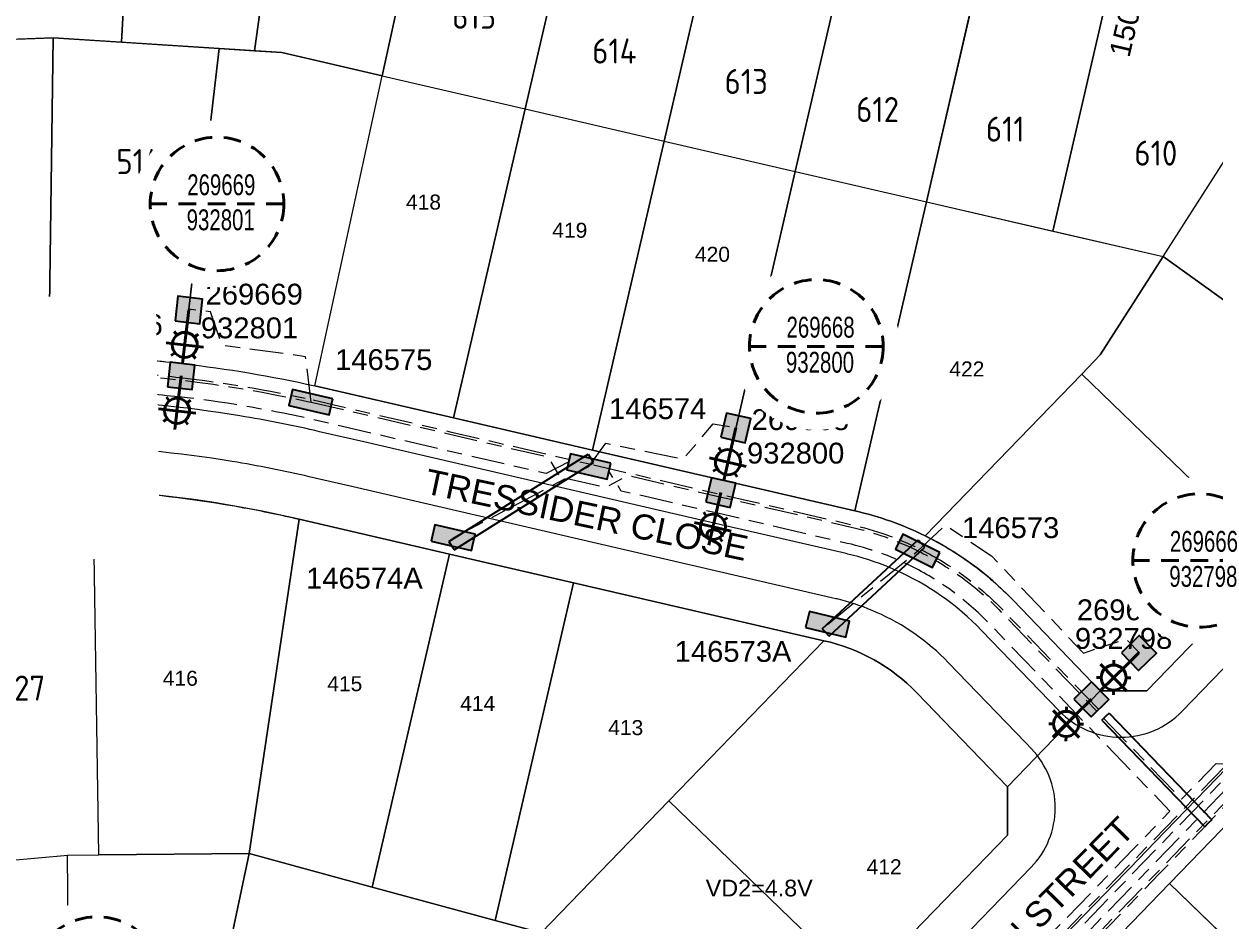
# Model space of a CAD drawing. Header units: metres. Extents: x 286940 to 288014, y 6148948 to 6150082.
# Drawn here: x 287257.1 to 287399.8, y 6149543.3 to 6149650.8 of the extents above; entities that cross this region are included whole.
import ezdxf
from ezdxf.enums import TextEntityAlignment as Align

# ---------------------------------------------------------------- set-up
doc = ezdxf.new("R2010")
doc.units = ezdxf.units.M
for name, pattern in [('Cable Exist UG', [8.2, 4, -1.2, 1.8, -1.2]), ('Dash', [5, 3, -2]), ('IE Trench LV', [6.5, 5, -1.5])]:
    doc.linetypes.add(name, pattern=pattern)
doc.layers.get('0').update_dxf_attribs({"color": 6})
for name, color, linetype, lineweight in [('_User Kerbs', 2, 'Continuous', 5), ('_User Stage 5 Trench', 255, 'Continuous', 5), ('Cadastre Roads_SP_NEW', 251, 'Continuous', 5)]:
    doc.layers.add(name, color=color, linetype=linetype, lineweight=lineweight)
for name, color, linetype in [('_User Miscellaneous10', 7, 'Continuous'), ('_User Miscellaneous12', 7, 'Continuous'), ('_User Stage 5 HV', 7, 'Continuous'), ('_User Stage 5 Lots', 7, 'Continuous'), ('_User Stage 6 Lots', 7, 'Continuous'), ('_User Stage 6 LV', 7, 'Continuous'), ('Equip_LV_EXT', 7, 'Continuous'), ('Equip_SP_SL_EXT', 7, 'Continuous'), ('Notes', 7, 'Continuous'), ('Notes_HV_MISC', 7, 'Continuous'), ('Notes_LV_MISC', 7, 'Continuous'), ('Notes_SL_MISC', 7, 'Continuous'), ('SupportsUG_SP_LV_SL_EXT', 7, 'Continuous'), ('UG_Details_SP_MISC', 7, 'Continuous')]:
    doc.layers.add(name, color=color, linetype=linetype)
doc.styles.add('COLUMN_LABEL', font='arial.ttf')
doc.styles.add('iecARIAL', font='arial.ttf', dxfattribs={"height": 2})
doc.styles.add('LotNum', font='isocp.shx', dxfattribs={"height": 1.8})
doc.styles.add('POLE_LABEL', font='arial.ttf')
doc.styles.add('RoadName', font='arial.ttf', dxfattribs={"height": 2.5})
doc.styles.get("Standard").update_dxf_attribs({"font": 'arial.ttf'})
doc.linetypes.add('Cable New UG', pattern='A,7,-0.25,["x",Standard,S=2,R=0,X=0.2,Y=-0.8],-2.1', length=9.35)

# ---------------------------------------------------------------- blocks, each defined once
blk = doc.blocks.new('*U14')
blk.add_hatch(color=256).paths.add_polyline_path([(-2.475, 3), (-2.475, 1.02), (2.475, 1.02), (2.475, 3)])
blk.add_lwpolyline([(-2.475, 1.02), (2.475, 1.02), (2.475, 3), (-2.475, 3)], close=True)
at = {"style": 'iecARIAL', "flags": 8}
blk.add_attdef('ASSET_NUM', (1.5, 3.5), '', height=2.5, dxfattribs=at)
for tag, p, flags in [('OWNED_BY', (0, -0.2), 9), ('STATE', (0, -0.4), 9), ('SUPPORT_TYPE', (0, -0.6), 9), ('USAGE', (0, -0.8), 9), ('LEGEND', (0, -1), 9), ('LOCATION', (0, -1.2), 9), ('NOTES', (0, -1.4), 9), ('PARENT', (0, -1.6), 9), ('STREETNAME', (0, -1.8), 9), ('SUBURB', (0, -2), 1)]:
    blk.add_attdef(tag, p, '', height=0.2, dxfattribs=dict(flags=flags))
blk = doc.blocks.new('COLUMN_EXT')
blk.add_hatch(color=256).paths.add_polyline_path([(-1.49, 1.48), (-1.49, -1.49), (1.48, -1.49), (1.48, 1.48)])
blk.add_lwpolyline([(-1.49, -1.49), (1.48, -1.49), (1.48, 1.48), (-1.49, 1.48)], close=True)
for tag, height, style, flags, p in [('ASSET_NUM', 2.5, 'COLUMN_LABEL', 8, (2, 2)), ('STRUCTURE_PLANT_NUMBER', 0.2, 'POLE_LABEL', 9, (1.81, 0.03)), ('STREET_CODE', 0.2, 'COLUMN_LABEL', 9, (1.81, -0.2))]:
    blk.add_attdef(tag, text='', height=height, dxfattribs=dict(style=style, flags=flags)).set_placement(p, align=Align.MIDDLE_LEFT)
at = {"flags": 9}
for tag, p in [('COLUMN_TYPE', (1.81, -0.4)), ('OWNED_BY', (1.81, -0.6)), ('STATE', (1.81, -0.8)), ('USAGE', (1.81, -1)), ('LEGEND', (1.81, -1.2)), ('LOCATION', (1.81, -1.4)), ('STREETNAME', (1.81, -1.6)), ('SUBURB', (1.81, -1.8)), ('NOTES', (1.81, -2))]:
    blk.add_attdef(tag, text='', height=0.2, dxfattribs=at).set_placement(p, align=Align.MIDDLE_LEFT)
at = {"flags": 1}
blk.add_attdef('Z', (1.81, -2.35), '', height=0.2, dxfattribs=at)
blk = doc.blocks.new('SL_LANTERN_EXT')
at = {"lineweight": 40}
for p, q in [((0, 1.97), (0, 6.47)), ((-1.46, 5.68), (-1.06, 5.28)), ((1.46, 5.68), (1.06, 5.28)), ((-2.25, 4.22), (2.25, 4.22)), ((-1.46, 2.76), (-1.06, 3.16)), ((1.46, 2.76), (1.06, 3.16)), ((0, 0), (0, 2.72))]:
    blk.add_line(p, q, dxfattribs=at)
blk.add_circle((0, 4.22), 1.5, dxfattribs=at)
at = {"style": 'iecARIAL', "flags": 8}
blk.add_attdef('ASSET_NUM', (1.5, 1.5), '', height=2.5, dxfattribs=at)
for tag, p, height, flags in [('CONSTRUCTED_VOLTAGE', (0.98, -0.65), 0.2, 9), ('CONTROL_TYPE', (0.98, -0.85), 0.2, 9), ('LANTERN_PURPOSE', (0.98, -1.05), 0.2, 9), ('LANTERN_TYPE', (0.98, -1.25), 0.2, 9), ('NO_PHASES', (0.98, -1.45), 0.2, 9), ('LNUMBER', (2.18, -3.25), 2.5, 8), ('OPERATING_VOLTAGE', (0.98, -1.65), 0.2, 9), ('ORIENTATION', (0.98, -1.85), 0.2, 9), ('OWNED_BY', (0.98, -2.05), 0.2, 9), ('STATE', (0.98, -2.25), 0.2, 9), ('USAGE', (0.98, -2.45), 0.2, 9), ('CEXIST', (0.98, -2.65), 0.2, 9), ('CNEW', (0.98, -2.85), 0.2, 9), ('CNUMBER', (0.98, -3.05), 0.2, 9), ('CREMOVE', (0.98, -3.25), 0.2, 9), ('CREPLACE', (0.98, -3.45), 0.2, 9), ('LKINGHEIGHT', (0.98, -3.65), 0.2, 9), ('LBRACKET', (0.98, -3.85), 0.2, 9), ('LBRACKETVOCAB', (0.98, -4.05), 0.2, 9), ('LCATEGORY', (0.98, -4.25), 0.2, 9), ('LCHARGE1', (0.98, -4.45), 0.2, 9), ('LCHARGE1PERCENT', (0.98, -4.65), 0.2, 9), ('LCHARGE2', (0.98, -4.85), 0.2, 9), ('LCHARGE2PERCENT', (0.98, -5.05), 0.2, 9), ('LCHARGE3', (0.98, -5.25), 0.2, 9), ('LCHARGE3PERCENT', (0.98, -5.45), 0.2, 9), ('LEXIST', (0.98, -5.65), 0.2, 9), ('LLAMP', (0.98, -5.85), 0.2, 9), ('LLAMPVOCAB', (0.98, -6.05), 0.2, 9), ('LMAST', (0.98, -6.25), 0.2, 9), ('LMASTVOCAB', (0.98, -6.45), 0.2, 9), ('LNEW', (0.98, -6.65), 0.2, 9), ('LANTNUMBER', (0.98, -6.85), 0.2, 9), ('LOUTREACH', (0.98, -7.25), 0.2, 9), ('LOUTREACHVOCAB', (0.98, -7.45), 0.2, 9), ('LRATECODE', (0.98, -7.65), 0.2, 9), ('LREMOVE', (0.98, -7.85), 0.2, 9), ('LREPLACE', (0.98, -8.05), 0.2, 9), ('LTYPE', (0.98, -8.25), 0.2, 9), ('LTYPEVOCAB', (0.98, -8.45), 0.2, 9), ('LEGEND', (0.98, -8.65), 0.2, 9), ('STREETNAME', (0.98, -9.25), 0.2, 9), ('SUBURB', (0.98, -9.45), 0.2, 1), ('LOCATION', (0.98, -8.85), 0.2, 9), ('NOTES', (0.98, -9.05), 0.2, 9)]:
    blk.add_attdef(tag, p, '', height=height, dxfattribs=dict(flags=flags))
blk = doc.blocks.new('SLANTERN_NUM_EXT')
blk.add_wipeout([(-0.31, 10), (-0.94, 9.96), (-1.57, 9.88), (-2.18, 9.76), (-2.79, 9.61), (-3.39, 9.41), (-3.97, 9.18), (-4.54, 8.91), (-5.09, 8.61), (-5.62, 8.27), (-6.13, 7.91), (-6.62, 7.5), (-7.07, 7.07), (-7.5, 6.62), (-7.91, 6.13), (-8.27, 5.62), (-8.61, 5.09), (-8.91, 4.54), (-9.18, 3.97), (-9.41, 3.39), (-9.61, 2.79), (-9.76, 2.18), (-9.88, 1.57), (-9.96, 0.94), (-10, 0.31), (-10, -0.31), (-9.96, -0.94), (-9.88, -1.57), (-9.76, -2.18), (-9.61, -2.79), (-9.41, -3.39), (-9.18, -3.97), (-8.91, -4.54), (-8.61, -5.09), (-8.27, -5.62), (-7.91, -6.13), (-7.5, -6.62), (-7.07, -7.07), (-6.62, -7.5), (-6.13, -7.91), (-5.62, -8.27), (-5.09, -8.61), (-4.54, -8.91), (-3.97, -9.18), (-3.39, -9.41), (-2.79, -9.61), (-2.18, -9.76), (-1.57, -9.88), (-0.94, -9.96), (-0.31, -10), (0.31, -10), (0.94, -9.96), (1.57, -9.88), (2.18, -9.76), (2.79, -9.61), (3.39, -9.41), (3.97, -9.18), (4.54, -8.91), (5.09, -8.61), (5.62, -8.27), (6.13, -7.91), (6.62, -7.5), (7.07, -7.07), (7.5, -6.62), (7.91, -6.13), (8.27, -5.62), (8.61, -5.09), (8.91, -4.54), (9.18, -3.97), (9.41, -3.39), (9.61, -2.79), (9.76, -2.18), (9.88, -1.57), (9.96, -0.94), (10, -0.31), (10, 0.31), (9.96, 0.94), (9.88, 1.57), (9.76, 2.18), (9.61, 2.79), (9.41, 3.39), (9.18, 3.97), (8.91, 4.54), (8.61, 5.09), (8.27, 5.62), (7.91, 6.13), (7.5, 6.62), (7.07, 7.07), (6.62, 7.5), (6.13, 7.91), (5.62, 8.27), (5.09, 8.61), (4.54, 8.91), (3.97, 9.18), (3.39, 9.41), (2.79, 9.61), (2.18, 9.76), (1.57, 9.88), (0.94, 9.96), (0.31, 10)])
at = {"linetype": 'Dash', "lineweight": 40, "ltscale": 0.7}
blk.add_line((8, 0), (-8, 0), dxfattribs=at)
blk.add_circle((0, 0), 8, dxfattribs=at)
at = {"lineweight": 40, "width": 0.7}
for tag, p in [('SNUMBER', (0.51, 1.05)), ('CNUMBER', (0.44, -3.15))]:
    blk.add_attdef(tag, text='', height=2.5, dxfattribs=at).set_placement(p, align=Align.CENTER)
at = {"lineweight": 40, "flags": 1}
blk.add_attdef('Z', (0, 0), '', height=0.2, dxfattribs=at)

msp = doc.modelspace()

# ---------------------------------------------------------------- linework, layer by layer
at = {"layer": '_User Kerbs', "color": 251, "linetype": 'Continuous', "elevation": 22.7919}
msp.add_lwpolyline([(287395.80788, 6149568.48433), (287404.22909, 6149577.19207), (287414.65681, 6149587.97458), (287418.50812, 6149591.95693), (287420.63212, 6149594.1532, 0.001618183), (287421.1601, 6149594.70269, 0.011506655), (287424.81013, 6149598.70668, 0.030747389), (287433.61871, 6149610.18146, 0.030747389), (287440.95351, 6149622.64993, 0.030747389), (287446.70379, 6149635.92381, 0.015832791), (287449.01787, 6149643.00963)], format="xyb", dxfattribs=at)
at = {"layer": '_User Kerbs', "color": 251, "linetype": 'Continuous'}
msp.add_lwpolyline([(287314.32596, 6149471.94547), (287316.51846, 6149474.21257), (287326.94618, 6149484.99509), (287337.3739, 6149495.7776), (287347.80162, 6149506.56012), (287358.22934, 6149517.34264), (287368.65706, 6149528.12515), (287379.08478, 6149538.90767), (287389.05368, 6149549.21575), (287389.5125, 6149549.69018), (287392.54557, 6149552.82646), (287399.94022, 6149560.4727), (287410.36794, 6149571.25522), (287416.88037, 6149577.98923)], dxfattribs=at)
for points in [[(287381.08582, 6149568.49991, 0.100735034), (287384.44583, 6149566.18427, 0.100735034), (287388.44366, 6149565.36621, 0.100735034), (287392.44319, 6149566.1759, 0.100735034), (287395.80804, 6149568.4845)], [(287377.72191, 6149549.78299, 0.096248754), (287379.84992, 6149553.05406, 0.096248754), (287380.59822, 6149556.88399, 0.096248754), (287379.85794, 6149560.71548, 0.096248754), (287377.73678, 6149563.99099)]]:
    msp.add_lwpolyline(points, format="xyb", dxfattribs=at)
at = {"layer": '_User Kerbs', "color": 251, "linetype": 'Continuous', "elevation": 22.7919}
msp.add_lwpolyline([(287311.82159, 6149481.64046), (287320.80733, 6149490.93193), (287331.23505, 6149501.71445), (287341.66277, 6149512.49697), (287352.09049, 6149523.27948), (287362.51821, 6149534.062), (287372.94593, 6149544.84452), (287377.7223, 6149549.7834)], dxfattribs=at)
at = {"layer": '_User Miscellaneous10'}
for p, q in [((287259.52721, 6149609.93743), (287260.08863, 6149610.1491)), ((287264.85824, 6149595.79769), (287259.52721, 6149609.93743)), ((287260.65005, 6149610.36077), (287260.08863, 6149610.1491)), ((287265.98108, 6149596.22103), (287260.65005, 6149610.36077)), ((287307.97024, 6149588.81569), (287324.6538, 6149599.28)), ((287308.60786, 6149587.7991), (287325.29142, 6149598.26341)), ((287324.6538, 6149599.28), (287324.97261, 6149598.77171)), ((287325.29142, 6149598.26341), (287324.97261, 6149598.77171)), ((287264.85824, 6149595.79769), (287265.41966, 6149596.00936)), ((287265.98108, 6149596.22103), (287265.41966, 6149596.00936)), ((287307.97024, 6149588.81569), (287308.28905, 6149588.3074)), ((287308.60786, 6149587.7991), (287308.28905, 6149588.3074)), ((287352.70449, 6149578.35845), (287364.16715, 6149589.01777)), ((287353.52167, 6149577.47968), (287364.98433, 6149588.139)), ((287364.16715, 6149589.01777), (287364.57574, 6149588.57839)), ((287364.98433, 6149588.139), (287364.57574, 6149588.57839)), ((287352.70449, 6149578.35845), (287353.11308, 6149577.91907)), ((287353.52167, 6149577.47968), (287353.11308, 6149577.91907)), ((287387.05387, 6149568.25637), (287386.6217, 6149567.84017)), ((287387.05387, 6149568.25637), (287399.35763, 6149555.48058)), ((287386.18952, 6149567.42396), (287386.6217, 6149567.84017)), ((287386.18952, 6149567.42396), (287398.49329, 6149554.64817)), ((287398.49329, 6149554.64817), (287398.92546, 6149555.06437)), ((287399.35763, 6149555.48058), (287398.92546, 6149555.06437))]:
    msp.add_line(p, q, dxfattribs=at)
at = {"layer": '_User Miscellaneous12', "lineweight": 0}
for points in [[(287308.53463, 6149603.62811), (287291.92371, 6149607.47028), (287300.01748, 6149644.60889), (287317.11347, 6149640.64707), (287308.53463, 6149603.62811)], [(287325.2029, 6149599.76537), (287308.53463, 6149603.62811), (287317.11347, 6149640.64707), (287333.78174, 6149636.78433), (287325.2029, 6149599.76537)], [(287340.89699, 6149596.12839), (287325.2029, 6149599.76537), (287333.78174, 6149636.78433), (287349.47583, 6149633.14735), (287340.89699, 6149596.12839)], [(287356.59108, 6149592.49141), (287340.89699, 6149596.12839), (287349.47583, 6149633.14735), (287365.16993, 6149629.51037), (287356.59108, 6149592.49141)], [(287290.05125, 6149591.48711), (287308.05877, 6149587.31373), (287298.81247, 6149547.41728), (287284.08066, 6149551.42344)], [(287308.05877, 6149587.31373), (287322.91502, 6149583.87068), (287313.53857, 6149543.41267), (287298.81247, 6149547.41728)], [(287322.91502, 6149583.87068), (287352.87597, 6149576.92701), (287334.31646, 6149557.73574), (287319.02253, 6149541.92133), (287313.53857, 6149543.41267)], [(287406.72972, 6149560.68876), (287431.89576, 6149536.36486), (287419.44518, 6149523.49028), (287394.28597, 6149547.82162)], [(287394.28597, 6149547.82162), (287419.45201, 6149523.49772), (287407.00143, 6149510.62314), (287381.84223, 6149534.95449)]]:
    msp.add_lwpolyline(points, close=True, dxfattribs=at)
for points in [[(287403.02229, 6149637.81683), (287434.2123, 6149619.98924, -0.047344877), (287421.91244, 6149602.5358), (287393.51472, 6149622.9417)], [(287383.77275, 6149608.87424), (287406.77505, 6149586.62834), (287391.57536, 6149570.9116), (287385.99276, 6149570.94394), (287375.54244, 6149581.7952, 0.086366957), (287365.02806, 6149589.4922)], [(287352.87597, 6149576.92701, -0.147875604), (287364.01804, 6149570.6967), (287374.8894, 6149559.40826), (287374.88338, 6149553.65177), (287357.31916, 6149535.48994), (287334.31646, 6149557.73574)], [(287283.31746, 6149505.00141, 0.070976248), (287275.69468, 6149511.69738), (287284.08066, 6149551.42344), (287298.81247, 6149547.41728), (287313.53857, 6149543.41267), (287319.02247, 6149541.92138)]]:
    msp.add_lwpolyline(points, format="xyb", close=True, dxfattribs=at)
for points in [[(287365.16993, 6149629.51037), (287393.51472, 6149622.9417), (287385.98718, 6149611.16445), (287383.77275, 6149608.87424), (287365.02806, 6149589.4922, 0.059098693), (287356.59233, 6149592.49106), (287365.16993, 6149629.51037)], [(287393.51472, 6149622.9417), (287421.91244, 6149602.5358, -0.020236483), (287412.11446, 6149592.14685), (287406.77504, 6149586.62834), (287383.77275, 6149608.87424), (287385.98718, 6149611.16445), (287393.51472, 6149622.9417)], [(287284.08066, 6149551.42344), (287266.08098, 6149551.26273), (287265.4, 6149594.98955, -0.032339874), (287283.43522, 6149592.86819, -0.006012511), (287286.75154, 6149592.21743, -0.006012511), (287290.05125, 6149591.48711), (287284.08066, 6149551.42344)], [(287262.64539, 6149516.73767), (287262.33742, 6149551.2293), (287266.08098, 6149551.26273), (287284.08066, 6149551.42344), (287275.69468, 6149511.69738, 0.103971266), (287262.64539, 6149516.73767, -12.364715543)]]:
    msp.add_lwpolyline(points, format="xyb", dxfattribs=at)
msp.add_lwpolyline([(287334.31646, 6149557.73574), (287357.31916, 6149535.48994), (287342.02518, 6149519.67558), (287319.02247, 6149541.92138), (287334.31646, 6149557.73574)], dxfattribs=at)
at = {"layer": '_User Stage 5 HV', "linetype": 'Cable Exist UG', "lineweight": 0, "flags": 128}
for points in [[(287448.04588, 6149618.2217, -0.013774746), (287444.69086, 6149612.14556, -0.016024107), (287440.37338, 6149605.32132, -0.028286226), (287434.45766, 6149597.45892), (287418.28458, 6149579.86995), (287403.13404, 6149564.16311), (287390.6918, 6149551.29753), (287378.24805, 6149538.43039), (287365.80431, 6149525.56326), (287363.02358, 6149522.68792), (287350.32957, 6149509.562), (287337.63277, 6149496.43357), (287324.9415, 6149483.31012), (287312.54959, 6149470.49699), (287311.73389, 6149460.77026, 0.000009982), (287330.68671, 6149433.14651), (287333.27568, 6149429.3731, 0.03779774), (287365.65664, 6149389.41029), (287370.63275, 6149383.79011), (287370.63275, 6149383.79011)], [(287449.83493, 6149612.78596), (287447.66078, 6149613.2963, -0.004880066), (287446.4144, 6149611.13096, -0.016009173), (287442.03269, 6149604.20474, -0.028383068), (287435.95808, 6149596.13587), (287419.74064, 6149578.49865), (287404.57261, 6149562.77368), (287392.12947, 6149549.90717), (287379.68572, 6149537.04003), (287367.24198, 6149524.17289), (287364.46125, 6149521.29756), (287351.76724, 6149508.17164), (287339.07042, 6149495.04319), (287326.37919, 6149481.91978), (287314.48299, 6149469.61921), (287313.78649, 6149461.31372, 0.000009769), (287332.33584, 6149434.27804), (287334.92252, 6149430.50796, 0.03781824), (287367.13291, 6149390.75997), (287375.5767, 6149381.22329), (287382.98137, 6149389.95007)]]:
    msp.add_lwpolyline(points, format="xyb", dxfattribs=at)
at = {"layer": '_User Stage 5 Lots', "lineweight": 0}
msp.add_lwpolyline([(287260.60077, 6149649.16573), (287240.68261, 6149648.40709), (287244.07247, 6149610.55859, -0.025633544), (287260.09971, 6149611.16904), (287260.60077, 6149649.16573)], format="xyb", dxfattribs=at)
at = {"layer": '_User Stage 5 Trench', "linetype": 'IE Trench LV', "flags": 128}
msp.add_lwpolyline([(287228.58908, 6149606.65661, -0.012690161), (287236.34155, 6149607.95523, -0.012818896), (287244.2241, 6149608.86537, -0.012810457), (287252.14298, 6149609.37046, -0.012818878), (287260.07728, 6149609.46919, -0.000576635), (287260.43448, 6149609.46406, -0.000576635)], format="xyb", dxfattribs=at)
at = {"layer": '_User Stage 6 Lots', "lineweight": 0}
for points in [[(287251.78588, 6149687.09834), (287252.81375, 6149648.86885), (287260.60056, 6149649.16543), (287268.77121, 6149648.64956), (287270.88395, 6149686.8271, 0.020543883), (287251.78588, 6149687.09834, 6.501896735)], [(287270.88395, 6149686.8271), (287268.77121, 6149648.64956), (287280.49196, 6149647.88213), (287284.72489, 6149647.60897), (287289.89534, 6149684.98937, 0.020543883), (287270.88395, 6149686.8271, 3.281482935)], [(287317.11335, 6149640.64709), (287325.69191, 6149677.66575), (287310.53073, 6149681.17923, 0.005235657), (287308.10536, 6149681.72111), (287300.01748, 6149644.60892), (287317.11335, 6149640.64709)]]:
    msp.add_lwpolyline(points, format="xyb", dxfattribs=at)
msp.add_lwpolyline([(287284.72485, 6149647.60866), (287287.97945, 6149647.39864), (287300.01653, 6149644.60516), (287308.10536, 6149681.72111, 0.020243714), (287289.89534, 6149684.98937)], format="xyb", close=True, dxfattribs=at)
for points in [[(287317.11339, 6149640.64674), (287333.78162, 6149636.78436), (287342.36039, 6149673.80299), (287325.69211, 6149677.6657)], [(287333.78155, 6149636.78403), (287349.47571, 6149633.14738), (287358.04547, 6149670.12711), (287342.36039, 6149673.80299)], [(287365.16993, 6149629.51037), (287373.69754, 6149666.52069), (287358.04547, 6149670.12711), (287349.47583, 6149633.14735)], [(287380.31638, 6149626.0003), (287388.84841, 6149663.02975), (287373.74415, 6149666.50995), (287365.16985, 6149629.51004)], [(287393.51543, 6149622.94118), (287403.02229, 6149637.81682), (287407.84498, 6149658.62745), (287388.84841, 6149663.02977), (287380.31631, 6149625.99997)]]:
    msp.add_lwpolyline(points, close=True, dxfattribs=at)
at = {"layer": 'Cadastre Roads_SP_NEW', "color": 2, "lineweight": 0}
for points in [[(287357.31916, 6149535.48994), (287374.88338, 6149553.65177), (287374.8894, 6149559.40826), (287385.99276, 6149570.94394), (287391.57536, 6149570.9116), (287406.77504, 6149586.62834), (287412.11446, 6149592.14685, 0.020236483), (287421.91244, 6149602.5358, 0.027238872), (287428.47553, 6149610.97135, 0.02008011), (287434.2123, 6149619.98924, 0.034733916), (287440.41944, 6149632.6131, 0.027572216), (287445.01, 6149645.91036), (287462.52573, 6149641.72127)], [(287462.52561, 6149641.7212, -0.066796566), (287448.99971, 6149609.60906, -0.01599974), (287444.51809, 6149602.52462, -0.016005488), (287439.59253, 6149595.74136), (287439.86821, 6149589.73969), (287426.19989, 6149575.0713), (287420.64154, 6149575.0743), (287406.72972, 6149560.68876), (287394.28597, 6149547.82162), (287381.84223, 6149534.95449)], [(287252.07827, 6149611.06923, -0.012818878), (287260.09971, 6149611.16904, -0.012810436), (287268.11573, 6149610.85775, -0.012818834), (287276.10525, 6149610.13618)]]:
    msp.add_lwpolyline(points, format="xyb", dxfattribs=at)
msp.add_lwpolyline([(287276.10546, 6149610.13648), (287276.10546, 6149610.13648)], dxfattribs=at)
at = {"layer": 'Notes_LV_MISC', "color": 7, "linetype": 'Cable Exist UG', "lineweight": 0, "flags": 128}
for points in [[(287291.48189, 6149605.51963), (287290.83248, 6149610.95879), (287280.8244, 6149612.32753), (287279.45344, 6149616.3425), (287276.85429, 6149616.64445)], [(287265.43874, 6149596.99918), (287265.43874, 6149596.99918), (287260.07787, 6149609.15916), (287260.07787, 6149609.15916)], [(287324.74909, 6149597.80723), (287326.76484, 6149600.58081), (287336.06275, 6149598.70865), (287339.65691, 6149602.92102), (287342.28509, 6149602.44575)], [(287308.51255, 6149589.27184), (287308.51255, 6149589.27184), (287324.75138, 6149597.817), (287324.75138, 6149597.817)], [(287364.13652, 6149587.69112), (287367.44788, 6149590.77341), (287372.96451, 6149587.08516), (287383.98081, 6149575.45129), (287389.07523, 6149577.13519), (287390.68523, 6149575.46342)], [(287353.343, 6149578.882), (287353.343, 6149578.882), (287364.14086, 6149587.69976), (287364.14086, 6149587.69976)]]:
    msp.add_lwpolyline(points, dxfattribs=at)
for points in [[(287313.24426, 6149463.85386), (287313.8463, 6149468.00963), (287315.4497, 6149469.18033), (287327.09803, 6149481.2246), (287336.86037, 6149491.31939), (287336.7683, 6149495.11985), (287340.81024, 6149499.27362), (287344.45371, 6149499.17103), (287352.48608, 6149507.47646), (287365.18009, 6149520.60238), (287367.96081, 6149523.47771), (287377.28663, 6149533.12084), (287377.28663, 6149535.99779), (287380.70236, 6149539.52973), (287383.54714, 6149539.59436), (287392.8483, 6149549.21199), (287405.2919, 6149562.07897), (287433.16128, 6149591.70531), (287433.10352, 6149594.56286), (287435.22847, 6149596.82176, 0.028244535), (287441.20304, 6149604.76304, 0.015085476), (287445.31194, 6149611.23113), (287452.45539, 6149609.59185), (287450.08881, 6149599.27867), (287466.75091, 6149595.45519), (287467.78101, 6149599.94419), (287467.781, 6149599.94419)], [(287162.78086, 6149567.19735, -0.150934916), (287167.57087, 6149578.82377), (287170.31095, 6149578.88833, -0.026835643), (287172.04195, 6149580.49223, -0.027203466), (287173.96173, 6149581.91937), (287174.80778, 6149584.85439, -0.006817178), (287178.38859, 6149587.07519, -0.010532707), (287184.03637, 6149590.31218, -0.012814715), (287191.08375, 6149593.92528, -0.012814715), (287198.30698, 6149597.17257, -0.012813656), (287205.6871, 6149600.04554, -0.012817867), (287213.20469, 6149602.53659, -0.012810487), (287220.84009, 6149604.63924, -0.005384017), (287224.07741, 6149605.40521), (287225.92154, 6149603.71665), (287231.78898, 6149604.85618), (287233.40505, 6149607.207, -0.004872256), (287236.38359, 6149607.65819, -0.012818896), (287244.25086, 6149608.56656, -0.012810457), (287252.1544, 6149609.07068, -0.012818878), (287260.07332, 6149609.16921, -0.00000757), (287260.078, 6149609.16915, -0.00000757)], [(287260.078, 6149609.16915, -0.05182558), (287291.46991, 6149605.51218, -0.020423128)], [(287380.36862, 6149536.37961), (287382.08919, 6149538.15872), (287382.20837, 6149541.12106), (287404.43414, 6149564.08608), (287431.82708, 6149593.20595), (287434.67575, 6149593.31525), (287436.72159, 6149595.49007, 0.02837262), (287442.86234, 6149603.64645, 0.012237695), (287446.27831, 6149608.95738), (287450.05875, 6149608.08985), (287447.69216, 6149597.77665), (287468.25293, 6149593.05854), (287470.61948, 6149603.37159), (287468.67015, 6149603.81892)], [(287231.00649, 6149606.80034), (287233.7427, 6149605.23562, -0.004840957), (287236.66384, 6149605.67792, -0.012818896), (287244.42926, 6149606.57453, -0.012810457), (287252.23054, 6149607.07213, -0.012818878), (287260.04694, 6149607.16939, -0.012810436), (287267.85817, 6149606.86605, -0.012818834), (287275.64346, 6149606.16293)], [(287322.338, 6149598.36606), (287319.62633, 6149596.95169), (287307.63321, 6149599.731), (287291.04014, 6149603.56904, 0.025534879), (287275.67552, 6149606.15952)], [(287291.48189, 6149605.51967), (287308.08392, 6149601.67955), (287319.86512, 6149598.94935), (287321.25621, 6149596.57398), (287326.77606, 6149595.2948), (287329.43267, 6149596.73215), (287340.44547, 6149594.18002), (287356.14374, 6149590.54208, -0.059128717), (287364.14086, 6149587.69976, -0.043098927), (287369.43627, 6149584.48394, -0.043107569), (287374.10185, 6149580.40786), (287395.73208, 6149557.94778), (287399.85022, 6149562.20604), (287405.2919, 6149562.07897)], [(287380.36862, 6149536.37961), (287380.08919, 6149541.77265), (287389.97296, 6149551.99271), (287394.34084, 6149556.5092), (287372.66126, 6149579.02052, 0.043107569), (287368.25491, 6149582.87013, 0.043098927), (287363.25366, 6149585.90731, 0.059160336), (287355.69652, 6149588.59271), (287339.99395, 6149592.23166), (287328.63914, 6149594.86304), (287327.16019, 6149597.24848)]]:
    msp.add_lwpolyline(points, format="xyb", dxfattribs=at)
at = {"layer": 'UG_Details_SP_MISC', "color": 7, "linetype": 'Cable Exist UG', "lineweight": 0, "flags": 128}
for points in [[(287260.99695, 6149609.45432, -0.011325535), (287268.00627, 6149609.16128, -0.012623059), (287275.79066, 6149608.46128, -0.012623059)], [(287275.79066, 6149608.46128, -0.02580108), (287291.53695, 6149605.81475)], [(287325.29412, 6149597.99918), (287340.5132, 6149594.47228), (287356.21084, 6149590.83448, -0.059124201), (287364.27394, 6149587.96862)], [(287364.58988, 6149587.81032, -0.040661134), (287369.61348, 6149584.72601, -0.043107569), (287374.31794, 6149580.61596), (287386.6217, 6149567.84017)]]:
    msp.add_lwpolyline(points, format="xyb", dxfattribs=at)
for points in [[(287291.72383, 6149605.77163), (287308.15152, 6149601.97184), (287324.81908, 6149598.10926)], [(287405.50768, 6149561.87055), (287393.06395, 6149549.00343), (287380.83988, 6149536.36344)]]:
    msp.add_lwpolyline(points, dxfattribs=at)

# ---------------------------------------------------------------- block references
at = {"layer": '_User Stage 6 LV'}
ref = msp.add_blockref('*U14', (287388.84841, 6149663.02977), dxfattribs=dict(at, rotation=346.953))
ref.add_attrib('ASSET_NUM', '150860A', (287389.46605, 6149646.69593), dxfattribs={"layer": '0', "height": 2.5, "rotation": 76.953, "style": 'iecARIAL'})
at = {"layer": 'Equip_LV_EXT'}
ref = msp.add_blockref('*U14', (287260.09971, 6149611.16904), dxfattribs=dict(at, rotation=179.377))
ref.add_attrib('ASSET_NUM', '146576', (287262.07653, 6149613.53546), dxfattribs={"layer": '0', "height": 2.5, "style": 'iecARIAL'})
ref = msp.add_blockref('*U14', (287291.92371, 6149607.47028), dxfattribs=dict(at, rotation=166.9519999999999))
ref.add_attrib('ASSET_NUM', '146575', (287294.36339, 6149609.35595), dxfattribs={"layer": '0', "height": 2.5, "style": 'iecARIAL'})
ref = msp.add_blockref('*U14', (287325.2029, 6149599.76537), dxfattribs=dict(at, rotation=166.9519999999999))
ref.add_attrib('ASSET_NUM', '146574', (287327.16582, 6149603.48061), dxfattribs={"layer": '0', "height": 2.5, "style": 'iecARIAL'})
ref = msp.add_blockref('*U14', (287265.4, 6149594.98955), dxfattribs=dict(at, rotation=358.896))
ref.add_attrib('ASSET_NUM', '146576A', (287249.53593, 6149589.31194), dxfattribs={"layer": '0', "height": 2.5, "style": 'iecARIAL'})
ref = msp.add_blockref('*U14', (287308.05877, 6149587.31373), dxfattribs=dict(at, rotation=346.952))
ref.add_attrib('ASSET_NUM', '146574A', (287290.88363, 6149583.17095), dxfattribs={"layer": '0', "height": 2.5, "style": 'iecARIAL'})
ref = msp.add_blockref('*U14', (287365.02806, 6149589.4922), dxfattribs=dict(at, rotation=153.662))
ref.add_attrib('ASSET_NUM', '146573', (287369.42762, 6149589.22251), dxfattribs={"layer": '0', "height": 2.5, "style": 'iecARIAL'})
ref = msp.add_blockref('*U14', (287352.87597, 6149576.92701), dxfattribs=dict(at, rotation=346.571))
ref.add_attrib('ASSET_NUM', '146573A', (287335.03009, 6149574.39928), dxfattribs={"layer": '0', "height": 2.5, "style": 'iecARIAL'})
at = {"layer": 'Equip_SP_SL_EXT', "linetype": 'IE Trench LV'}
ref = msp.add_blockref('SL_LANTERN_EXT', (287275.93379, 6149608.66113), dxfattribs=dict(at, rotation=173.3712535716943))
ref.add_attrib('ASSET_NUM', '269669', (287278.85477, 6149617.19821), dxfattribs={"layer": '0', "height": 2.5, "style": 'iecARIAL'})
ref = msp.add_blockref('SL_LANTERN_EXT', (287340.56174, 6149594.68173), dxfattribs=dict(at, rotation=166.9524825991482))
ref.add_attrib('ASSET_NUM', '269668', (287344.24739, 6149602.16947), dxfattribs={"layer": '0', "height": 2.5, "style": 'iecARIAL'})
ref = msp.add_blockref('SL_LANTERN_EXT', (287384.92996, 6149569.90679), dxfattribs=dict(at, rotation=134.3001327370455))
ref.add_attrib('ASSET_NUM', '269666', (287383.18068, 6149579.3795), dxfattribs={"layer": '0', "height": 2.5, "style": 'iecARIAL'})
at = {"layer": 'Notes_SL_MISC', "linetype": 'IE Trench LV'}
ref = msp.add_blockref('SL_LANTERN_EXT', (287276.85153, 6149616.56084), dxfattribs=dict(at, rotation=173.3712535716943))
ref.add_attrib('ASSET_NUM', 'L5', (287279.77251, 6149625.09791), dxfattribs={"layer": '0', "height": 2.5, "style": 'iecARIAL'})
at = {"layer": 'Notes_SL_MISC'}
ref = msp.add_blockref('COLUMN_EXT', (287276.85153, 6149616.56084), dxfattribs=dict(at, rotation=353.3712535710969))
ref.add_attrib('ASSET_NUM', 'C5', dxfattribs={"layer": '0', "height": 2.5, "style": 'COLUMN_LABEL'}).set_placement((287279.2096, 6149622.30937), align=Align.MIDDLE_LEFT)
at = {"layer": 'Notes_SL_MISC', "linetype": 'IE Trench LV'}
ref = msp.add_blockref('SL_LANTERN_EXT', (287342.35716, 6149602.42924), dxfattribs=dict(at, rotation=166.9524825991482))
ref.add_attrib('ASSET_NUM', 'L8', (287346.04281, 6149609.91699), dxfattribs={"layer": '0', "height": 2.5, "style": 'iecARIAL'})
at = {"layer": 'Notes_SL_MISC'}
ref = msp.add_blockref('COLUMN_EXT', (287342.35716, 6149602.42924), dxfattribs=dict(at, rotation=346.9524826021471))
ref.add_attrib('ASSET_NUM', 'C8', dxfattribs={"layer": '0', "height": 2.5, "style": 'COLUMN_LABEL'}).set_placement((287345.48773, 6149607.15047), align=Align.MIDDLE_LEFT)
at = {"layer": 'Notes_SL_MISC', "linetype": 'IE Trench LV'}
ref = msp.add_blockref('SL_LANTERN_EXT', (287390.62152, 6149575.46141), dxfattribs=dict(at, rotation=134.3001327370455))
ref.add_attrib('ASSET_NUM', 'L11', (287391.46799, 6149584.0178), dxfattribs={"layer": '0', "height": 2.5, "style": 'iecARIAL'})
at = {"layer": 'Notes_SL_MISC'}
ref = msp.add_blockref('COLUMN_EXT', (287390.62152, 6149575.46141), dxfattribs=dict(at, rotation=314.3001327332857))
ref.add_attrib('ASSET_NUM', 'C11', dxfattribs={"layer": '0', "height": 2.5, "style": 'COLUMN_LABEL'}).set_placement((287391.096, 6149580.87141), align=Align.MIDDLE_LEFT)
at = {"layer": 'SupportsUG_SP_LV_SL_EXT'}
ref = msp.add_blockref('COLUMN_EXT', (287275.93379, 6149608.66113), dxfattribs=dict(at, rotation=353.3712535710969))
ref.add_attrib('ASSET_NUM', '932801', dxfattribs={"layer": '0', "height": 2.5, "style": 'COLUMN_LABEL'}).set_placement((287278.29187, 6149614.40966), align=Align.MIDDLE_LEFT)
ref = msp.add_blockref('COLUMN_EXT', (287340.56174, 6149594.68173), dxfattribs=dict(at, rotation=346.9524826021471))
ref.add_attrib('ASSET_NUM', '932800', dxfattribs={"layer": '0', "height": 2.5, "style": 'COLUMN_LABEL'}).set_placement((287343.69231, 6149599.40295), align=Align.MIDDLE_LEFT)
ref = msp.add_blockref('COLUMN_EXT', (287384.92996, 6149569.90679), dxfattribs=dict(at, rotation=314.3001327332857))
ref.add_attrib('ASSET_NUM', '932798', dxfattribs={"layer": '0', "height": 2.5, "style": 'COLUMN_LABEL'}).set_placement((287382.95955, 6149577.20463), align=Align.MIDDLE_LEFT)

# ---------------------------------------------------------------- texts
at = {"layer": '_User Miscellaneous12'}
for s, p in [('417', (287286.11998, 6149633.59873)), ('418', (287304.95147, 6149630.38331)), ('419', (287322.46977, 6149627.00534)), ('420', (287339.55294, 6149624.12622)), ('421', (287354.51545, 6149620.52923)), ('422', (287370.01653, 6149610.38497)), ('423', (287390.84882, 6149585.32146)), ('416', (287275.82786, 6149573.33076)), ('415', (287295.52034, 6149572.68121)), ('414', (287311.44087, 6149570.30496)), ('413', (287329.16685, 6149567.42101)), ('412', (287360.10922, 6149550.74168))]:
    msp.add_text(s, height=1.8, dxfattribs=at).set_placement(p, align=Align.TOP_CENTER)
at = {"layer": '_User Stage 5 Lots', "lineweight": 0, "insert": (287270.83327, 6149635.82996), "char_height": 3, "width": 8.6113974, "attachment_point": 2, "style": 'LotNum', "bg_fill": 3, "box_fill_scale": 1.5, "bg_fill_color": 256, "bg_fill_true_color": 13158600, "bg_fill_transparency": 0}
msp.add_mtext('514', dxfattribs=at)
at = {"layer": 'Cadastre Roads_SP_NEW', "color": 2, "lineweight": 0, "style": 'RoadName'}
msp.add_text('TRESSIDER CLOSE', height=3, rotation=348.0617742, dxfattribs=at).set_placement((287304.91464, 6149594.61592))
at = {"layer": 'Notes', "color": 2, "lineweight": 0, "style": 'RoadName'}
msp.add_text('TILGMAN STREET', height=3, rotation=45.5160377, dxfattribs=at).set_placement((287364.81657, 6149528.0636))
at = {"layer": 'Notes_LV_MISC', "linetype": 'Cable New UG', "insert": (287338.74649, 6149548.2955), "char_height": 2, "attachment_point": 1, "style": 'iecARIAL'}
msp.add_mtext_dynamic_manual_height_columns('VD2=4.8V', width=20.1117326, gutter_width=10, heights=[9.50318], dxfattribs=at)

# ---------------------------------------------------------------- next in the draw order: linework, layer by layer
at = {"layer": '_User Miscellaneous12', "lineweight": 0}
msp.add_lwpolyline([(287276.10525, 6149610.13618, -0.025637799), (287291.92371, 6149607.47028), (287300.01748, 6149644.60892), (287287.97757, 6149647.39908), (287280.49196, 6149647.88213), (287276.10525, 6149610.13618)], format="xyb", dxfattribs=at)
at = {"layer": '_User Stage 5 Lots', "lineweight": 0}
msp.add_lwpolyline([(287276.10546, 6149610.13648), (287280.49197, 6149647.88213), (287260.60077, 6149649.16573), (287260.09971, 6149611.16904, -0.02563348), (287276.10525, 6149610.13618, 0.679835646)], format="xyb", dxfattribs=at)

# ---------------------------------------------------------------- next in the draw order: block references
at = {"layer": 'Notes_SL_MISC'}
for p, values in [((287397.89527, 6149586.53237), {'SNUMBER': '269666', 'CNUMBER': '932798'}), ((287265.87081, 6149535.85077), {'SNUMBER': '269662', 'CNUMBER': '932794'})]:
    msp.add_blockref('SLANTERN_NUM_EXT', p, dxfattribs=at).add_auto_attribs(values)

# ---------------------------------------------------------------- next in the draw order: texts
at = {"layer": '_User Stage 5 Lots', "lineweight": 0, "insert": (287256.80967, 6149572.7547), "char_height": 3, "width": 8.6113974, "attachment_point": 2, "style": 'LotNum', "bg_fill": 3, "box_fill_scale": 1.5, "bg_fill_color": 256, "bg_fill_true_color": 13158600, "bg_fill_transparency": 0}
msp.add_mtext('527', dxfattribs=at)
at = {"layer": '_User Stage 6 Lots', "lineweight": 0, "char_height": 3, "width": 8.6113974, "attachment_point": 2, "style": 'LotNum', "bg_fill": 3, "box_fill_scale": 1.5, "bg_fill_color": 256, "bg_fill_true_color": 13158600, "bg_fill_transparency": 0}
for s, insert in [('615', (287311.0128, 6149653.24076)), ('614', (287327.80434, 6149649.07622)), ('613', (287343.59576, 6149645.43217)), ('612', (287359.32392, 6149642.06505)), ('611', (287374.60863, 6149639.72055)), ('610', (287392.6463, 6149636.84603))]:
    msp.add_mtext(s, dxfattribs=dict(at, insert=insert))

# ---------------------------------------------------------------- next in the draw order: linework, layer by layer
at = {"layer": '_User Kerbs', "color": 251, "linetype": 'Continuous'}
for points in [[(287381.08608, 6149568.49963), (287381.06602, 6149568.52047), (287371.7754, 6149578.16753, 0.097025014), (287361.45388, 6149585.39331, 0.041690796), (287356.3, 6149587.18168, 0.005734965), (287355.56968, 6149587.35977), (287341.62736, 6149590.5908), (287327.01461, 6149593.97718), (287312.40186, 6149597.36357), (287297.78911, 6149600.74995), (287292.51565, 6149601.97204, 0.016137786), (287282.93767, 6149603.86825, 0.033676545), (287262.6735, 6149605.81652, 0.033676545), (287242.33122, 6149605.02672, 0.033676545), (287222.27912, 6149601.51314, 0.033676545), (287202.88023, 6149595.33939, 0.016833501), (287193.53613, 6149591.28805, 0.014690906), (287185.61978, 6149587.24536), (287182.10648, 6149585.31905, 0.157235152), (287172.50538, 6149575.16363)], [(287377.73698, 6149563.99077), (287377.07562, 6149564.67751), (287367.785, 6149574.32457, 0.097025014), (287359.20841, 6149580.32878, 0.041690796), (287354.92583, 6149581.81481, 0.005734966), (287354.31898, 6149581.9628), (287340.37665, 6149585.19382), (287325.7639, 6149588.58021), (287311.15116, 6149591.96659), (287296.53841, 6149595.35298), (287291.26494, 6149596.57506, 0.016137786), (287282.03768, 6149598.40185, 0.033676545), (287262.51552, 6149600.27878, 0.033676545), (287242.9181, 6149599.51789, 0.033676545), (287223.60024, 6149596.13296, 0.033676545), (287204.91167, 6149590.18528, 0.016833501), (287195.90972, 6149586.28229, 0.014690906), (287188.28324, 6149582.38763), (287185.33128, 6149580.76909)]]:
    msp.add_lwpolyline(points, format="xyb", dxfattribs=at)
at = {"layer": '_User Stage 5 Lots', "lineweight": 0}
msp.add_lwpolyline([(287247.40109, 6149594.77967), (287248.09888, 6149549.97291), (287262.35568, 6149551.22947), (287266.08098, 6149551.26273), (287265.4, 6149594.98955, 0.03205539), (287247.40109, 6149594.77967, 26.39022858)], format="xyb", dxfattribs=at)
at = {"layer": 'Cadastre Roads_SP_NEW', "color": 2, "lineweight": 0}
msp.add_lwpolyline([(287276.10546, 6149610.13648, -0.025617408), (287291.92371, 6149607.47028), (287308.53463, 6149603.62811), (287325.2029, 6149599.76537), (287340.89699, 6149596.12839), (287356.59108, 6149592.49141, -0.059099628), (287365.02806, 6149589.4922, -0.043098927), (287370.61763, 6149586.09775, -0.043107569), (287375.54244, 6149581.7952), (287385.99276, 6149570.94394), (287374.8894, 6149559.40826), (287364.01804, 6149570.6967, 0.147875604), (287352.87597, 6149576.92701), (287322.91502, 6149583.87068), (287308.05877, 6149587.31373), (287290.05125, 6149591.48711), (287286.75154, 6149592.21743, 0.038359844), (287265.4, 6149594.98955, 0.03205539), (287247.40109, 6149594.77967, 0.016149187)], format="xyb", dxfattribs=at)

# ---------------------------------------------------------------- next in the draw order: block references
at = {"layer": 'Notes_SL_MISC'}
msp.add_blockref('SLANTERN_NUM_EXT', (287280.22771, 6149629.25307), dxfattribs=at).add_auto_attribs({'SNUMBER': '269669', 'CNUMBER': '932801'})

# ---------------------------------------------------------------- next in the draw order: block references
msp.add_blockref('SLANTERN_NUM_EXT', (287351.98743, 6149612.18916), dxfattribs=at).add_auto_attribs({'SNUMBER': '269668', 'CNUMBER': '932800'})

# ---------------------------------------------------------------- next in the draw order: wipeouts: each hides what was drawn before it
at = {"color": 2, "linetype": 'Cable New UG', "lineweight": 0}
msp.add_wipeout([(287181.22293, 6149611.77376), (287272.88937, 6149619.17477), (287273.35233, 6149588.64559), (287188.63032, 6149567.83023)], dxfattribs=at).dxf.layer = 'Notes_HV_MISC'

doc.saveas('drawing.dxf')
